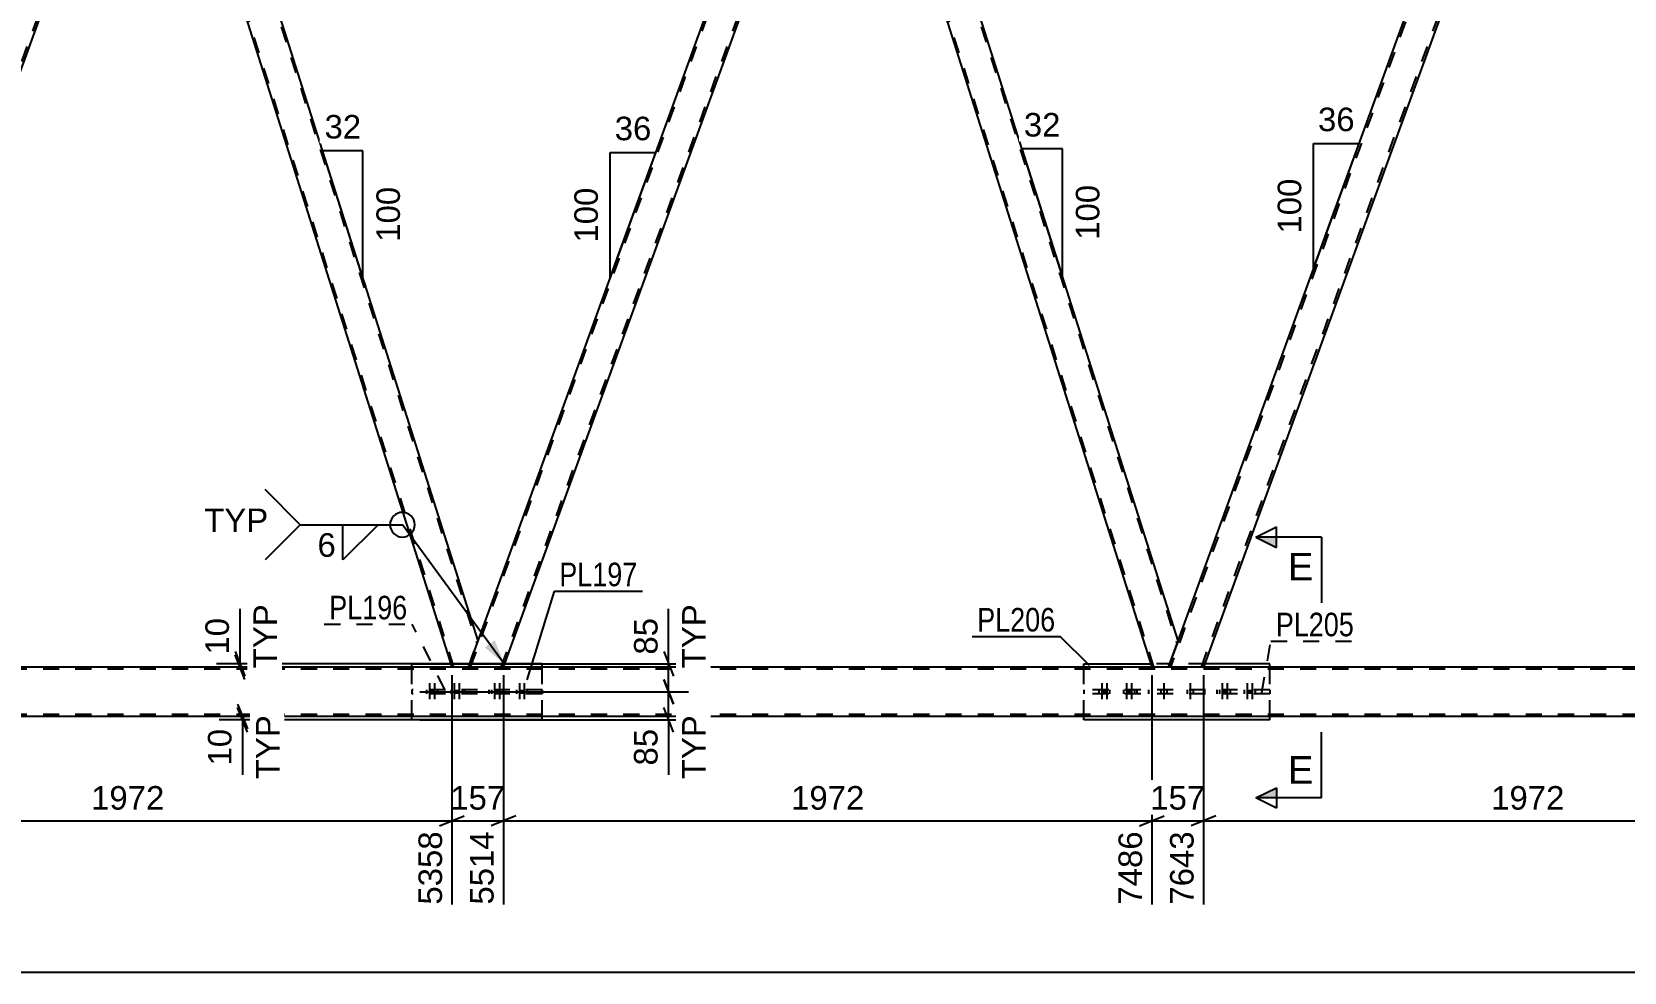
# Model space of a CAD drawing. Header units: millimetres. Extents: x -132 to 709, y -396 to 198.
# Drawn here: x 64.3 to 257.9, y -159.1 to -44.7 of the extents above; entities that cross this region are included whole.
import ezdxf

# ---------------------------------------------------------------- set-up
doc = ezdxf.new("R2010")
doc.units = ezdxf.units.MM
doc.linetypes.add('DXK_LINE_DOT2', pattern=[3.9198, 1.9599, -1.9599])
doc.styles.add('Arial', font='arial.ttf', dxfattribs={"height": 0.2})
doc.styles.add('Arial Narrow', font='ARIALN.TTF', dxfattribs={"height": 0.2})

# ---------------------------------------------------------------- blocks, each defined once
blk = doc.blocks.new('Part-203774460-4781 - 4555')
at = {"color": 7, "linetype": 'DXK_LINE_DOT2'}
for p, q in [((126.3, -124.76), (110.45, -124.76)), ((110.45, -124.76), (110.45, -125.24)), ((126.3, -125.24), (110.45, -125.24)), ((116.86, -124.76), (116.86, -125.24)), ((119.89, -125.24), (119.89, -124.76)), ((126.3, -124.76), (126.3, -125.24))]:
    blk.add_line(p, q, dxfattribs=at)
blk = doc.blocks.new('Part-203774460-4685 - 4555')
at = {"color": 7, "linetype": 'DXK_LINE_DOT2'}
for p, q in [((612.43, -122.24), (-67.33, -122.24)), ((612.43, -122), (-53.98, -122)), ((612.43, -127.76), (-67.33, -127.76))]:
    blk.add_line(p, q, dxfattribs=at)
at = {"color": 2, "linetype": 'Continuous'}
for p, q in [((608.43, -122), (-47.6, -122)), ((608.43, -128), (-67.33, -128))]:
    blk.add_line(p, q, dxfattribs=at)
blk = doc.blocks.new('Part-203774460-4583 - 4555')
at = {"color": 2, "linetype": 'Continuous'}
for p, q in [((110.45, -122), (110.45, -121.6)), ((110.45, -121.6), (115.21, -121.6)), ((126.3, -121.6), (121.75, -121.6)), ((126.3, -122), (126.3, -121.6)), ((110.45, -128.4), (110.45, -128)), ((126.3, -128.4), (110.45, -128.4)), ((126.3, -128.4), (126.3, -128))]:
    blk.add_line(p, q, dxfattribs=at)
at = {"color": 7, "linetype": 'DXK_LINE_DOT2'}
for p, q in [((121.75, -121.6), (115.21, -121.6)), ((110.45, -128), (110.45, -122)), ((126.3, -128), (126.3, -122))]:
    blk.add_line(p, q, dxfattribs=at)
blk = doc.blocks.new('Bolt-203774460-5103 - 4555')
at = {"color": 1, "linetype": 'DXK_LINE_DOT2'}
for p, q in [((112.25, -124.76), (112.25, -125.24)), ((112.61, -123.96), (112.61, -126.96)), ((112.86, -124.76), (112.86, -125.24)), ((112.97, -124.76), (112.97, -125.24)), ((113.22, -123.96), (113.22, -126.96)), ((113.58, -124.76), (113.58, -125.24)), ((115.27, -124.76), (115.27, -125.24)), ((115.63, -123.96), (115.63, -126.96)), ((115.87, -124.76), (115.87, -125.24)), ((115.99, -124.76), (115.99, -125.24)), ((116.23, -123.96), (116.23, -126.96)), ((116.59, -124.76), (116.59, -125.24))]:
    blk.add_line(p, q, dxfattribs=at)
blk = doc.blocks.new('Part-203774460-5005 - 4555')
at = {"color": 2, "linetype": 'Continuous'}
for p, q in [((164.92, -3), (163.75, -6.21)), ((203.65, -118.79), (166.93, -3)), ((163.75, -6.21), (200.47, -122)), ((202.49, -122), (203.65, -118.79))]:
    blk.add_line(p, q, dxfattribs=at)
at = {"color": 7, "linetype": 'DXK_LINE_DOT2'}
for p, q in [((166.93, -3), (164.92, -3)), ((166.68, -3), (203.52, -119.16)), ((200.72, -122), (163.89, -5.84)), ((202.49, -122), (200.47, -122))]:
    blk.add_line(p, q, dxfattribs=at)
blk = doc.blocks.new('Bolt-203774460-4697 - 4555')
at = {"color": 1, "linetype": 'DXK_LINE_DOT2'}
for p, q in [((194.01, -124.76), (194.01, -125.24)), ((194.37, -123.96), (194.37, -126.96)), ((194.61, -124.76), (194.61, -125.24)), ((194.73, -124.76), (194.73, -125.24)), ((194.97, -123.96), (194.97, -126.96)), ((195.33, -124.76), (195.33, -125.24)), ((197.03, -124.76), (197.03, -125.24)), ((197.39, -123.96), (197.39, -126.96)), ((197.63, -124.76), (197.63, -125.24)), ((197.75, -124.76), (197.75, -125.24)), ((197.99, -123.96), (197.99, -126.96)), ((198.35, -124.76), (198.35, -125.24))]:
    blk.add_line(p, q, dxfattribs=at)
blk = doc.blocks.new('Bolt-203774460-5105 - 4555')
at = {"color": 1, "linetype": 'DXK_LINE_DOT2'}
for p, q in [((201.55, -124.76), (201.55, -125.24)), ((201.55, -124.76), (201.55, -125.24)), ((201.91, -123.96), (201.91, -126.96)), ((201.91, -123.96), (201.91, -126.96)), ((202.27, -124.76), (202.27, -125.24)), ((202.27, -124.76), (202.27, -125.24)), ((204.75, -124.76), (204.75, -125.24)), ((204.75, -124.76), (204.75, -125.24)), ((205.11, -123.96), (205.11, -126.96)), ((205.11, -123.96), (205.11, -126.96)), ((205.47, -124.76), (205.47, -125.24)), ((205.47, -124.76), (205.47, -125.24))]:
    blk.add_line(p, q, dxfattribs=at)
blk = doc.blocks.new('Bolt-203774460-4748 - 4555')
at = {"color": 1, "linetype": 'DXK_LINE_DOT2'}
for p, q in [((208.67, -124.76), (208.67, -125.24)), ((209.03, -123.96), (209.03, -126.96)), ((209.27, -124.76), (209.27, -125.24)), ((209.39, -124.76), (209.39, -125.24)), ((209.63, -123.96), (209.63, -126.96)), ((209.99, -124.76), (209.99, -125.24)), ((211.69, -124.76), (211.69, -125.24)), ((212.05, -123.96), (212.05, -126.96)), ((212.29, -124.76), (212.29, -125.24)), ((212.41, -124.76), (212.41, -125.24)), ((212.65, -123.96), (212.65, -126.96)), ((213.01, -124.76), (213.01, -125.24))]:
    blk.add_line(p, q, dxfattribs=at)
blk = doc.blocks.new('Part-203774460-4753 - 4555')
at = {"color": 7, "linetype": 'DXK_LINE_DOT2'}
for p, q in [((214.81, -124.76), (192.21, -124.76)), ((192.21, -124.76), (192.21, -125.24)), ((214.81, -125.24), (192.21, -125.24)), ((198.62, -124.76), (198.62, -125.24)), ((200.11, -125.24), (200.11, -124.76)), ((206.91, -125.24), (206.91, -124.76)), ((208.4, -125.24), (208.4, -124.76)), ((214.81, -124.76), (214.81, -125.24))]:
    blk.add_line(p, q, dxfattribs=at)
blk = doc.blocks.new('Bolt-203774460-4776 - 4555')
at = {"color": 1, "linetype": 'DXK_LINE_DOT2'}
for p, q in [((120.16, -124.76), (120.16, -125.24)), ((120.52, -123.96), (120.52, -126.96)), ((120.76, -124.76), (120.76, -125.24)), ((120.88, -124.76), (120.88, -125.24)), ((121.12, -123.96), (121.12, -126.96)), ((121.48, -124.76), (121.48, -125.24)), ((123.18, -124.76), (123.18, -125.24)), ((123.54, -123.96), (123.54, -126.96)), ((123.78, -124.76), (123.78, -125.24)), ((123.9, -124.76), (123.9, -125.24)), ((124.14, -123.96), (124.14, -126.96)), ((124.5, -124.76), (124.5, -125.24))]:
    blk.add_line(p, q, dxfattribs=at)
blk = doc.blocks.new('Part-203774460-4915 - 4555')
at = {"color": 2, "linetype": 'Continuous'}
for p, q in [((79.79, -3), (78.62, -6.21)), ((118.52, -118.79), (81.8, -3)), ((78.62, -6.21), (115.34, -122)), ((117.35, -122), (118.52, -118.79))]:
    blk.add_line(p, q, dxfattribs=at)
at = {"color": 7, "linetype": 'DXK_LINE_DOT2'}
for p, q in [((81.8, -3), (79.79, -3)), ((81.55, -3), (118.38, -119.16)), ((115.59, -122), (78.75, -5.84)), ((117.35, -122), (115.34, -122))]:
    blk.add_line(p, q, dxfattribs=at)
blk = doc.blocks.new('Part-203774460-4930 - 4555')
at = {"color": 7, "linetype": 'DXK_LINE_DOT2'}
for p, q in [((246.05, -3), (202.74, -122)), ((206.49, -122), (249.8, -3)), ((245.8, -3), (250.05, -3)), ((250.05, -3), (248.89, -6.21)), ((203.65, -118.79), (202.49, -122)), ((206.74, -122), (202.49, -122))]:
    blk.add_line(p, q, dxfattribs=at)
at = {"color": 2, "linetype": 'Continuous'}
for p, q in [((203.65, -118.79), (245.8, -3)), ((248.89, -6.21), (206.74, -122))]:
    blk.add_line(p, q, dxfattribs=at)
blk = doc.blocks.new('Part-203774460-4964 - 4555')
at = {"color": 2, "linetype": 'Continuous'}
for p, q in [((192.21, -122), (192.21, -121.6)), ((192.21, -121.6), (200.35, -121.6)), ((214.81, -121.6), (206.89, -121.6)), ((214.81, -122), (214.81, -121.6)), ((192.21, -128.4), (192.21, -128)), ((214.81, -128.4), (192.21, -128.4)), ((214.81, -128.4), (214.81, -128))]:
    blk.add_line(p, q, dxfattribs=at)
at = {"color": 7, "linetype": 'DXK_LINE_DOT2'}
for p, q in [((206.89, -121.6), (200.35, -121.6)), ((192.21, -128), (192.21, -122)), ((214.81, -128), (214.81, -122))]:
    blk.add_line(p, q, dxfattribs=at)
blk = doc.blocks.new('Part-203774460-5000 - 4555')
at = {"color": 2, "linetype": 'Continuous'}
for p, q in [((250.05, -3), (248.89, -6.21)), ((288.79, -118.79), (252.07, -3)), ((248.89, -6.21), (285.61, -122)), ((287.62, -122), (288.79, -118.79))]:
    blk.add_line(p, q, dxfattribs=at)
at = {"color": 7, "linetype": 'DXK_LINE_DOT2'}
for p, q in [((252.07, -3), (250.05, -3)), ((251.82, -3), (288.65, -119.16)), ((285.86, -122), (249.02, -5.84)), ((287.62, -122), (285.61, -122))]:
    blk.add_line(p, q, dxfattribs=at)
blk = doc.blocks.new('Part-203774460-5025 - 4555')
at = {"color": 7, "linetype": 'DXK_LINE_DOT2'}
for p, q in [((32.47, -122), (75.78, -3)), ((36.22, -122), (79.53, -3)), ((79.79, -3), (75.53, -3)), ((78.62, -6.21), (79.79, -3)), ((32.22, -122), (33.38, -118.79)), ((36.47, -122), (32.22, -122))]:
    blk.add_line(p, q, dxfattribs=at)
at = {"color": 2, "linetype": 'Continuous'}
for p, q in [((33.38, -118.79), (75.53, -3)), ((36.47, -122), (78.62, -6.21))]:
    blk.add_line(p, q, dxfattribs=at)
blk = doc.blocks.new('Part-203774460-5030 - 4555')
at = {"color": 7, "linetype": 'DXK_LINE_DOT2'}
for p, q in [((117.61, -122), (160.92, -3)), ((121.35, -122), (164.66, -3)), ((164.92, -3), (160.66, -3)), ((163.75, -6.21), (164.92, -3)), ((117.35, -122), (118.52, -118.79)), ((121.61, -122), (117.35, -122))]:
    blk.add_line(p, q, dxfattribs=at)
at = {"color": 2, "linetype": 'Continuous'}
for p, q in [((118.52, -118.79), (160.66, -3)), ((121.61, -122), (163.75, -6.21))]:
    blk.add_line(p, q, dxfattribs=at)
blk = doc.blocks.new('StraightDimension-203774460-5236 - 4555')
at = {"color": 7, "linetype": 'Continuous'}
blk.add_line((-80.23, -159.11), (655.36, -159.11), dxfattribs=at)
blk = doc.blocks.new('StraightDimension-203774460-5699 - 4555')
at = {"color": 7, "linetype": 'Continuous'}
for p, q in [((125.3, -121.6), (86.72, -121.6)), ((88.97, -120.1), (90.17, -123.1)), ((90.17, -123.5), (88.97, -120.5)), ((89.57, -122), (89.57, -121.6)), ((125.3, -122), (86.72, -122))]:
    blk.add_line(p, q, dxfattribs=at)
at = {"color": 0}
blk.add_wipeout([(88.82, -115.43), (84.62, -115.43), (84.62, -121.08), (88.82, -121.08)], dxfattribs=at)
at = {"color": 7, "linetype": 'Continuous'}
blk.add_line((89.57, -121.6), (89.57, -114.9), dxfattribs=at)
at = {"color": 3, "style": 'Arial'}
blk.add_text('10', height=2.865, rotation=90.0002, dxfattribs=at).set_placement((88.22, -120.48))
at = {"color": 0, "linetype": 'Continuous'}
blk.add_wipeout([(94.67, -113.76), (90.47, -113.76), (90.47, -122.74), (94.67, -122.74)], dxfattribs=at)
at = {"color": 7, "linetype": 'Continuous'}
blk.add_line((89.57, -121.6), (89.57, -114.9), dxfattribs=at)
at = {"color": 3, "linetype": 'Continuous', "style": 'Arial'}
blk.add_text('TYP', height=2.865, rotation=90.0002, dxfattribs=at).set_placement((94.07, -122.14))
blk = doc.blocks.new('AngleDimension-203774460-6622 - 4555')
at = {"color": 7, "linetype": 'Continuous'}
for p, q in [((220.13, -58.31), (225.67, -58.31)), ((220.13, -73.53), (225.67, -58.31)), ((220.13, -73.53), (220.13, -58.31)), ((221.63, -69.39), (225.67, -58.31))]:
    blk.add_line(p, q, dxfattribs=at)
at = {"color": 0}
for points in [[(225.72, -57.41), (225.72, -53.21), (220.07, -53.21), (220.07, -57.41)], [(219.23, -61.98), (215.03, -61.98), (215.03, -69.86), (219.23, -69.86)]]:
    blk.add_wipeout(points, dxfattribs=at)
at = {"color": 3, "style": 'Arial'}
blk.add_text('36', height=2.865, dxfattribs=at).set_placement((220.67, -56.81))
blk.add_text('100', height=2.865, rotation=90.0002, dxfattribs=at).set_placement((218.63, -69.26))
blk = doc.blocks.new('StraightDimension-203774460-5664 - 4555')
at = {"color": 7, "linetype": 'Continuous'}
for p, q in [((141.1, -123.5), (142.3, -126.5)), ((111.45, -125), (144.1, -125)), ((141.7, -128.4), (141.7, -125)), ((142.3, -129.9), (141.1, -126.9)), ((111.45, -128.4), (144.1, -128.4))]:
    blk.add_line(p, q, dxfattribs=at)
at = {"color": 0}
blk.add_wipeout([(140.95, -128.93), (136.75, -128.93), (136.75, -134.57), (140.95, -134.57)], dxfattribs=at)
at = {"color": 7, "linetype": 'Continuous'}
blk.add_line((141.7, -128.4), (141.7, -135.1), dxfattribs=at)
at = {"color": 3, "style": 'Arial'}
blk.add_text('85', height=2.865, rotation=90.0002, dxfattribs=at).set_placement((140.35, -133.97))
at = {"color": 0, "linetype": 'Continuous'}
blk.add_wipeout([(146.8, -127.26), (142.6, -127.26), (142.6, -136.24), (146.8, -136.24)], dxfattribs=at)
at = {"color": 7, "linetype": 'Continuous'}
blk.add_line((141.7, -128.4), (141.7, -135.1), dxfattribs=at)
at = {"color": 3, "linetype": 'Continuous', "style": 'Arial'}
blk.add_text('TYP', height=2.865, rotation=90.0002, dxfattribs=at).set_placement((146.2, -135.64))
blk = doc.blocks.new('StraightDimension-203774460-5870 - 4555')
at = {"color": 7, "linetype": 'Continuous'}
for p, q in [((89.28, -126.5), (90.48, -129.5)), ((90.48, -129.9), (89.28, -126.9)), ((125.3, -128), (87.03, -128)), ((125.3, -128.4), (87.03, -128.4)), ((89.88, -128.4), (89.88, -128))]:
    blk.add_line(p, q, dxfattribs=at)
at = {"color": 0}
blk.add_wipeout([(89.13, -128.93), (84.93, -128.93), (84.93, -134.57), (89.13, -134.57)], dxfattribs=at)
at = {"color": 7, "linetype": 'Continuous'}
blk.add_line((89.88, -128.4), (89.88, -135.1), dxfattribs=at)
at = {"color": 3, "style": 'Arial'}
blk.add_text('10', height=2.865, rotation=90.0002, dxfattribs=at).set_placement((88.53, -133.97))
at = {"color": 0, "linetype": 'Continuous'}
blk.add_wipeout([(94.98, -127.26), (90.78, -127.26), (90.78, -136.24), (94.98, -136.24)], dxfattribs=at)
at = {"color": 7, "linetype": 'Continuous'}
blk.add_line((89.88, -128.4), (89.88, -135.1), dxfattribs=at)
at = {"color": 3, "linetype": 'Continuous', "style": 'Arial'}
blk.add_text('TYP', height=2.865, rotation=90.0002, dxfattribs=at).set_placement((94.38, -135.64))
blk = doc.blocks.new('AngleDimension-203774460-6608 - 4555')
at = {"color": 7, "linetype": 'Continuous'}
for p, q in [((188.73, -71.73), (184.68, -58.96)), ((189.58, -58.96), (184.68, -58.96)), ((189.58, -74.41), (184.68, -58.96)), ((189.58, -74.41), (189.58, -58.96))]:
    blk.add_line(p, q, dxfattribs=at)
at = {"color": 0}
for points in [[(189.95, -58.06), (189.95, -53.86), (184.3, -53.86), (184.3, -58.06)], [(194.68, -62.75), (190.48, -62.75), (190.48, -70.62), (194.68, -70.62)]]:
    blk.add_wipeout(points, dxfattribs=at)
at = {"color": 3, "style": 'Arial'}
blk.add_text('32', height=2.865, dxfattribs=at).set_placement((184.9, -57.46))
blk.add_text('100', height=2.865, rotation=90.0002, dxfattribs=at).set_placement((194.08, -70.02))
blk = doc.blocks.new('StraightDimension-203774460-6316 - 4555')
at = {"color": 7, "linetype": 'Continuous'}
for p, q in [((115.34, -123), (115.34, -150.89)), ((121.61, -123), (121.61, -150.89)), ((113.84, -141.29), (116.84, -140.09)), ((115.34, -140.69), (121.61, -140.69)), ((123.11, -140.09), (120.11, -141.29))]:
    blk.add_line(p, q, dxfattribs=at)
at = {"color": 0}
blk.add_wipeout([(122.41, -139.94), (122.41, -135.74), (114.54, -135.74), (114.54, -139.94)], dxfattribs=at)
at = {"color": 0, "linetype": 'Continuous'}
blk.add_wipeout([(121.01, -141.39), (116.81, -141.39), (116.81, -151.49), (121.01, -151.49)], dxfattribs=at)
at = {"color": 3, "style": 'Arial'}
blk.add_text('157', height=2.865, dxfattribs=at).set_placement((115.14, -139.34))
at = {"color": 3, "linetype": 'Continuous', "style": 'Arial'}
blk.add_text('5514', height=2.865, rotation=90.0002, dxfattribs=at).set_placement((120.41, -150.89))
blk = doc.blocks.new('StraightDimension-203774460-6148 - 4555')
at = {"color": 7, "linetype": 'Continuous'}
for p, q in [((121.61, -123), (121.61, -150.89)), ((200.47, -123), (200.47, -150.89)), ((123.11, -140.09), (120.11, -141.29)), ((121.61, -140.69), (200.47, -140.69)), ((198.97, -141.29), (201.97, -140.09))]:
    blk.add_line(p, q, dxfattribs=at)
at = {"color": 0}
blk.add_wipeout([(166.09, -139.94), (166.09, -135.74), (155.99, -135.74), (155.99, -139.94)], dxfattribs=at)
at = {"color": 0, "linetype": 'Continuous'}
blk.add_wipeout([(199.87, -141.39), (195.67, -141.39), (195.67, -151.49), (199.87, -151.49)], dxfattribs=at)
at = {"color": 3, "style": 'Arial'}
blk.add_text('1972', height=2.865, dxfattribs=at).set_placement((156.59, -139.34))
at = {"color": 3, "linetype": 'Continuous', "style": 'Arial'}
blk.add_text('7486', height=2.865, rotation=90.0002, dxfattribs=at).set_placement((199.27, -150.89))
blk = doc.blocks.new('StraightDimension-203774460-5681 - 4555')
at = {"color": 7, "linetype": 'Continuous'}
for p, q in [((111.45, -121.6), (144.1, -121.6)), ((141.1, -120.1), (142.3, -123.1)), ((141.7, -125), (141.7, -121.6)), ((142.3, -126.5), (141.1, -123.5)), ((111.45, -125), (144.1, -125))]:
    blk.add_line(p, q, dxfattribs=at)
at = {"color": 0}
blk.add_wipeout([(140.95, -115.43), (136.75, -115.43), (136.75, -121.08), (140.95, -121.08)], dxfattribs=at)
at = {"color": 7, "linetype": 'Continuous'}
blk.add_line((141.7, -121.6), (141.7, -114.9), dxfattribs=at)
at = {"color": 3, "style": 'Arial'}
blk.add_text('85', height=2.865, rotation=90.0002, dxfattribs=at).set_placement((140.35, -120.48))
at = {"color": 0, "linetype": 'Continuous'}
blk.add_wipeout([(146.8, -113.76), (142.6, -113.76), (142.6, -122.74), (146.8, -122.74)], dxfattribs=at)
at = {"color": 7, "linetype": 'Continuous'}
blk.add_line((141.7, -121.6), (141.7, -114.9), dxfattribs=at)
at = {"color": 3, "linetype": 'Continuous', "style": 'Arial'}
blk.add_text('TYP', height=2.865, rotation=90.0002, dxfattribs=at).set_placement((146.2, -122.14))
blk = doc.blocks.new('StraightDimension-203774460-6124 - 4555')
at = {"color": 7, "linetype": 'Continuous'}
for p, q in [((36.47, -123), (36.47, -150.89)), ((115.34, -123), (115.34, -150.89)), ((37.97, -140.09), (34.97, -141.29)), ((36.47, -140.69), (115.34, -140.69)), ((113.84, -141.29), (116.84, -140.09))]:
    blk.add_line(p, q, dxfattribs=at)
at = {"color": 0}
blk.add_wipeout([(80.95, -139.94), (80.95, -135.74), (70.86, -135.74), (70.86, -139.94)], dxfattribs=at)
at = {"color": 0, "linetype": 'Continuous'}
blk.add_wipeout([(114.74, -141.39), (110.54, -141.39), (110.54, -151.49), (114.74, -151.49)], dxfattribs=at)
at = {"color": 3, "style": 'Arial'}
blk.add_text('1972', height=2.865, dxfattribs=at).set_placement((71.46, -139.34))
at = {"color": 3, "linetype": 'Continuous', "style": 'Arial'}
blk.add_text('5358', height=2.865, rotation=90.0002, dxfattribs=at).set_placement((114.14, -150.89))
blk = doc.blocks.new('StraightDimension-203774460-6172 - 4555')
at = {"color": 7, "linetype": 'Continuous'}
for p, q in [((200.47, -123), (200.47, -150.89)), ((206.74, -123), (206.74, -150.89)), ((198.97, -141.29), (201.97, -140.09)), ((200.47, -140.69), (206.74, -140.69)), ((208.24, -140.09), (205.24, -141.29))]:
    blk.add_line(p, q, dxfattribs=at)
at = {"color": 0}
blk.add_wipeout([(207.54, -139.94), (207.54, -135.74), (199.67, -135.74), (199.67, -139.94)], dxfattribs=at)
at = {"color": 0, "linetype": 'Continuous'}
blk.add_wipeout([(206.14, -141.39), (201.94, -141.39), (201.94, -151.49), (206.14, -151.49)], dxfattribs=at)
at = {"color": 3, "style": 'Arial'}
blk.add_text('157', height=2.865, dxfattribs=at).set_placement((200.27, -139.34))
at = {"color": 3, "linetype": 'Continuous', "style": 'Arial'}
blk.add_text('7643', height=2.865, rotation=90.0002, dxfattribs=at).set_placement((205.54, -150.89))
blk = doc.blocks.new('StraightDimension-203774460-6340 - 4555')
at = {"color": 7, "linetype": 'Continuous'}
for p, q in [((206.74, -123), (206.74, -150.89)), ((285.61, -123), (285.61, -150.89)), ((208.24, -140.09), (205.24, -141.29)), ((206.74, -140.69), (285.61, -140.69)), ((284.11, -141.29), (287.11, -140.09))]:
    blk.add_line(p, q, dxfattribs=at)
at = {"color": 0}
blk.add_wipeout([(251.22, -139.94), (251.22, -135.74), (241.13, -135.74), (241.13, -139.94)], dxfattribs=at)
at = {"color": 0, "linetype": 'Continuous'}
blk.add_wipeout([(285.01, -141.39), (280.81, -141.39), (280.81, -151.49), (285.01, -151.49)], dxfattribs=at)
at = {"color": 3, "style": 'Arial'}
blk.add_text('1972', height=2.865, dxfattribs=at).set_placement((241.73, -139.34))
at = {"color": 3, "linetype": 'Continuous', "style": 'Arial'}
blk.add_text('9614', height=2.865, rotation=90.0002, dxfattribs=at).set_placement((284.41, -150.89))
blk = doc.blocks.new('AngleDimension-203774460-6444 - 4555')
at = {"color": 7, "linetype": 'Continuous'}
for p, q in [((134.59, -59.41), (140.13, -59.41)), ((134.59, -74.64), (140.13, -59.41)), ((134.59, -74.64), (134.59, -59.41)), ((135.49, -72.17), (140.13, -59.41))]:
    blk.add_line(p, q, dxfattribs=at)
at = {"color": 0}
for points in [[(140.18, -58.51), (140.18, -54.31), (134.54, -54.31), (134.54, -58.51)], [(133.69, -63.09), (129.49, -63.09), (129.49, -70.96), (133.69, -70.96)]]:
    blk.add_wipeout(points, dxfattribs=at)
at = {"color": 3, "style": 'Arial'}
blk.add_text('36', height=2.865, dxfattribs=at).set_placement((135.14, -57.91))
blk.add_text('100', height=2.865, rotation=90.0002, dxfattribs=at).set_placement((133.09, -70.36))
blk = doc.blocks.new('AngleDimension-203774460-6472 - 4555')
at = {"color": 7, "linetype": 'Continuous'}
for p, q in [((104.52, -59.2), (99.62, -59.2)), ((104.52, -74.64), (99.62, -59.2)), ((104.52, -74.64), (104.52, -59.2)), ((104.86, -75.72), (104.52, -74.64))]:
    blk.add_line(p, q, dxfattribs=at)
at = {"color": 0}
for points in [[(104.89, -58.3), (104.89, -54.1), (99.25, -54.1), (99.25, -58.3)], [(109.62, -62.99), (105.42, -62.99), (105.42, -70.86), (109.62, -70.86)]]:
    blk.add_wipeout(points, dxfattribs=at)
at = {"color": 3, "style": 'Arial'}
blk.add_text('32', height=2.865, dxfattribs=at).set_placement((99.85, -57.7))
blk.add_text('100', height=2.865, rotation=90.0002, dxfattribs=at).set_placement((109.02, -70.26))
blk = doc.blocks.new('Mark-203774460-4777 - 4555')
at = {"color": 0}
blk.add_wipeout([(109.92, -116.19), (109.92, -113.19), (100.42, -113.19), (100.42, -116.19)], dxfattribs=at)
blk.add_wipeout([(109.92, -116.19), (109.92, -113.19), (100.42, -113.19), (100.42, -116.19)], dxfattribs=at)
at = {"color": 30, "linetype": 'DXK_LINE_DOT2'}
for p in [(99.82, -116.79), (114.49, -124.76)]:
    blk.add_line(p, (110.52, -116.79), dxfattribs=at)
at = {"color": 3, "style": 'Arial Narrow'}
blk.add_text('PL196', height=2.863, dxfattribs=at).set_placement((100.42, -116.19))
blk = doc.blocks.new('WeldMark-203774460-6700 - 4555')
at = {"linetype": 'Continuous'}
blk.add_hatch(color=30, dxfattribs=at).paths.add_polyline_path([(120.55, -118.74), (121.71, -121.6), (119.34, -119.62)])
at = {"color": 3, "linetype": 'Continuous'}
for q in [(92.61, -100.39), (92.61, -108.96)]:
    blk.add_line((96.89, -104.68), q, dxfattribs=at)
at = {"color": 30, "linetype": 'Continuous'}
blk.add_line((121.71, -121.6), (109.32, -104.68), dxfattribs=at)
at = {"color": 3, "linetype": 'Continuous'}
for start, end in [(90, 270), (270, 90)]:
    blk.add_arc((109.32, -104.68), 1.5, start, end, dxfattribs=at)
at = {"color": 0}
blk.add_wipeout([(101.42, -108.78), (101.42, -105.38), (98.79, -105.38), (98.79, -108.78)], dxfattribs=at)
at = {"color": 30, "linetype": 'Continuous'}
blk.add_line((96.89, -104.68), (109.32, -104.68), dxfattribs=at)
at = {"color": 3, "linetype": 'Continuous'}
for p, q in [((102.07, -104.68), (106.36, -104.68)), ((106.36, -104.68), (102.07, -108.96)), ((102.07, -108.96), (102.07, -104.68))]:
    blk.add_line(p, q, dxfattribs=at)
at = {"color": 3, "style": 'Arial'}
blk.add_text('6', height=2.87, dxfattribs=at).set_placement((98.99, -108.58))
at = {"color": 0, "linetype": 'Continuous'}
blk.add_wipeout([(92.99, -105.58), (92.99, -102.58), (85.22, -102.58), (85.22, -105.58)], dxfattribs=at)
blk.add_wipeout([(92.99, -105.58), (92.99, -102.58), (85.22, -102.58), (85.22, -105.58)], dxfattribs=at)
at = {"color": 3, "linetype": 'Continuous', "style": 'Arial'}
blk.add_text('TYP', height=2.865, dxfattribs=at).set_placement((85.22, -105.58))
blk = doc.blocks.new('SectionMark-203774460-6656 - 4555')
at = {"linetype": 'Continuous'}
for points in [[(215.61, -106.2), (215.61, -107.45), (213.11, -106.2)], [(215.61, -136.67), (215.61, -137.92), (213.11, -137.92)]]:
    blk.add_hatch(color=6, dxfattribs=at).paths.add_polyline_path(points)
at = {"color": 6, "linetype": 'Continuous'}
for p, q in [((213.11, -106.2), (215.61, -104.95)), ((221.11, -106.2), (213.11, -106.2)), ((213.11, -106.2), (215.61, -107.45)), ((215.61, -107.45), (215.61, -104.95)), ((221.11, -106.2), (221.11, -114.2)), ((221.11, -137.92), (221.11, -129.92)), ((213.11, -137.92), (215.61, -136.67)), ((215.61, -136.67), (215.61, -139.17)), ((221.11, -137.92), (213.11, -137.92)), ((215.61, -139.17), (213.11, -137.92))]:
    blk.add_line(p, q, dxfattribs=at)
at = {"color": 0, "linetype": 'Continuous'}
for points in [[(220.11, -111.45), (220.11, -107.95), (217, -107.95), (217, -111.45)], [(220.11, -136.17), (220.11, -132.67), (217, -132.67), (217, -136.17)]]:
    blk.add_wipeout(points, dxfattribs=at)
at = {"color": 3, "linetype": 'Continuous', "style": 'Arial'}
for p in [(217, -111.45), (217, -136.17)]:
    blk.add_text('E', height=3.34, dxfattribs=at).set_placement(p)
blk = doc.blocks.new('Mark-203774460-4749 - 4555')
at = {"color": 0}
blk.add_wipeout([(225.04, -118.25), (225.04, -115.25), (215.54, -115.25), (215.54, -118.25)], dxfattribs=at)
blk.add_wipeout([(225.04, -118.25), (225.04, -115.25), (215.54, -115.25), (215.54, -118.25)], dxfattribs=at)
at = {"color": 30, "linetype": 'DXK_LINE_DOT2'}
for p, q in [((213.83, -125.1), (214.94, -118.85)), ((214.94, -118.85), (225.64, -118.85))]:
    blk.add_line(p, q, dxfattribs=at)
at = {"color": 3, "style": 'Arial Narrow'}
blk.add_text('PL205', height=2.863, dxfattribs=at).set_placement((215.54, -118.25))
blk = doc.blocks.new('Mark-203774460-5194 - 4555')
at = {"color": 0, "linetype": 'Continuous'}
blk.add_wipeout([(137.91, -112.16), (137.91, -109.16), (128.4, -109.16), (128.4, -112.16)], dxfattribs=at)
blk.add_wipeout([(137.91, -112.16), (137.91, -109.16), (128.4, -109.16), (128.4, -112.16)], dxfattribs=at)
at = {"color": 30, "linetype": 'Continuous'}
for p, q in [((124.5, -123.55), (127.8, -112.76)), ((127.8, -112.76), (138.51, -112.76))]:
    blk.add_line(p, q, dxfattribs=at)
at = {"color": 3, "linetype": 'Continuous', "style": 'Arial Narrow'}
blk.add_text('PL197', height=2.863, dxfattribs=at).set_placement((128.4, -112.16))
blk = doc.blocks.new('Mark-203774460-23433 - 4555')
at = {"color": 0}
blk.add_wipeout([(188.73, -117.67), (188.73, -114.67), (179.22, -114.67), (179.22, -117.67)], dxfattribs=at)
blk.add_wipeout([(188.73, -117.67), (188.73, -114.67), (179.22, -114.67), (179.22, -117.67)], dxfattribs=at)
at = {"color": 30, "linetype": 'Continuous'}
for p in [(178.62, -118.27), (192.86, -121.81)]:
    blk.add_line(p, (189.33, -118.27), dxfattribs=at)
at = {"color": 3, "style": 'Arial Narrow'}
blk.add_text('PL206', height=2.863, dxfattribs=at).set_placement((179.22, -117.67))

msp = doc.modelspace()

# ---------------------------------------------------------------- block references
for name in ['Part-203774460-5025 - 4555', 'Part-203774460-4915 - 4555', 'Part-203774460-5030 - 4555', 'Part-203774460-5005 - 4555', 'Part-203774460-4930 - 4555', 'Part-203774460-5000 - 4555', 'Part-203774460-4583 - 4555', 'Part-203774460-4964 - 4555', 'Part-203774460-4685 - 4555', 'Part-203774460-4781 - 4555', 'Bolt-203774460-5103 - 4555', 'Bolt-203774460-4776 - 4555', 'Part-203774460-4753 - 4555', 'Bolt-203774460-4697 - 4555', 'Bolt-203774460-5105 - 4555', 'Bolt-203774460-4748 - 4555']:
    msp.add_blockref(name, (0, 0))

# ---------------------------------------------------------------- next in the draw order: block references
msp.add_blockref('StraightDimension-203774460-5236 - 4555', (0, 0))

# ---------------------------------------------------------------- next in the draw order: block references
for name in ['AngleDimension-203774460-6472 - 4555', 'AngleDimension-203774460-6608 - 4555', 'AngleDimension-203774460-6622 - 4555', 'AngleDimension-203774460-6444 - 4555', 'StraightDimension-203774460-5699 - 4555', 'Mark-203774460-23433 - 4555']:
    msp.add_blockref(name, (0, 0))

# ---------------------------------------------------------------- next in the draw order: block references
msp.add_blockref('StraightDimension-203774460-5664 - 4555', (0, 0))

# ---------------------------------------------------------------- next in the draw order: block references
msp.add_blockref('StraightDimension-203774460-5870 - 4555', (0, 0))

# ---------------------------------------------------------------- next in the draw order: block references
msp.add_blockref('StraightDimension-203774460-6316 - 4555', (0, 0))

# ---------------------------------------------------------------- next in the draw order: block references
msp.add_blockref('StraightDimension-203774460-6148 - 4555', (0, 0))

# ---------------------------------------------------------------- next in the draw order: block references
for name in ['StraightDimension-203774460-5681 - 4555', 'StraightDimension-203774460-6172 - 4555']:
    msp.add_blockref(name, (0, 0))

# ---------------------------------------------------------------- next in the draw order: block references
for name in ['Mark-203774460-5194 - 4555', 'StraightDimension-203774460-6124 - 4555', 'StraightDimension-203774460-6340 - 4555']:
    msp.add_blockref(name, (0, 0))

# ---------------------------------------------------------------- next in the draw order: block references
for name in ['SectionMark-203774460-6656 - 4555', 'Mark-203774460-4777 - 4555']:
    msp.add_blockref(name, (0, 0))

# ---------------------------------------------------------------- next in the draw order: block references
for name in ['WeldMark-203774460-6700 - 4555', 'Mark-203774460-4749 - 4555']:
    msp.add_blockref(name, (0, 0))

doc.saveas('drawing.dxf')
